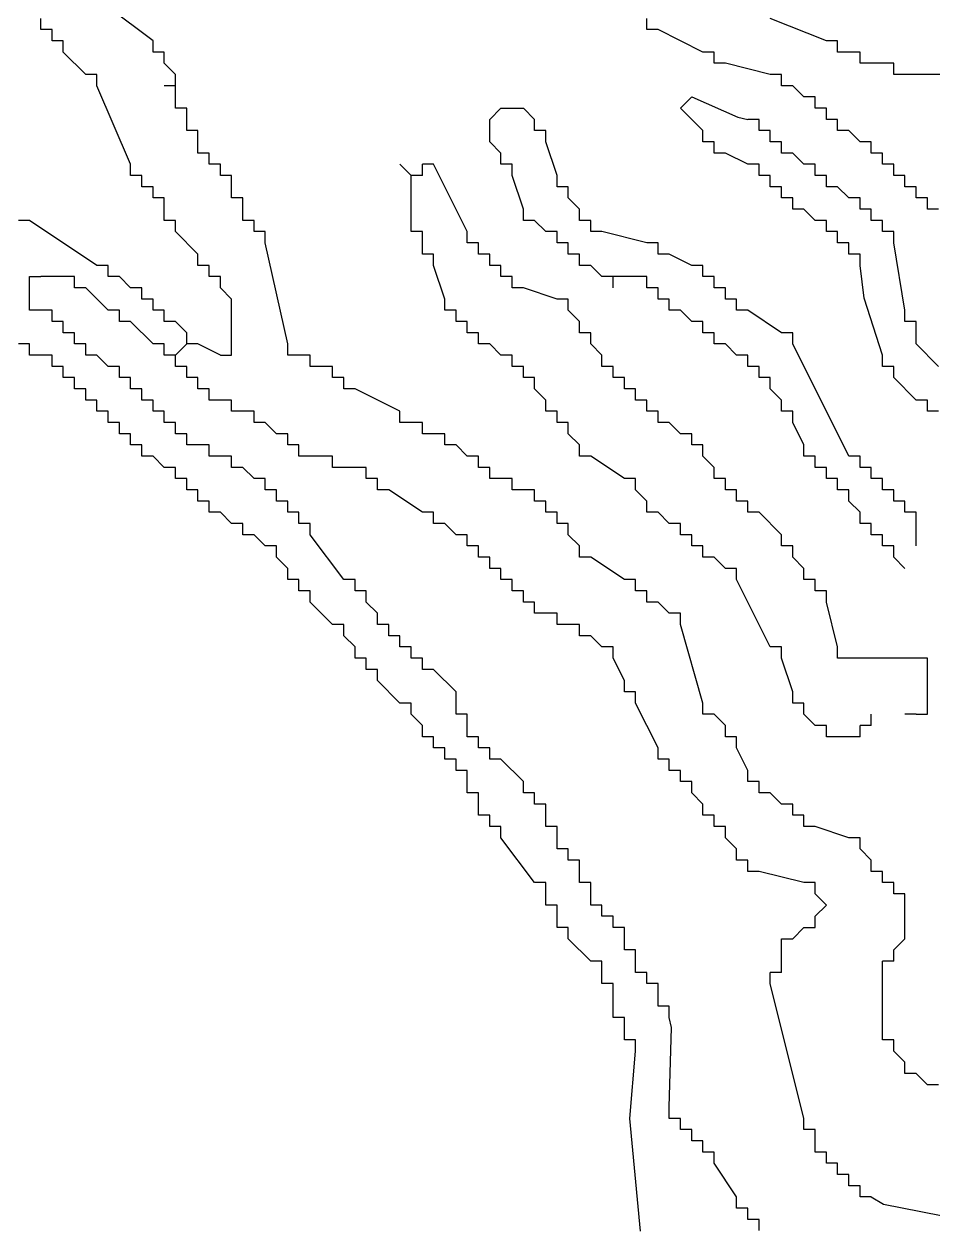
# Model space of a CAD drawing. Header units: metres. Extents: x -4.5 to 4.5, y -4.5 to 4.5.
# Drawn here: x 1.962 to 2.806, y -1.65 to -0.535 of the extents above; entities that cross this region are included whole.
import ezdxf

# ---------------------------------------------------------------- set-up
doc = ezdxf.new("R2010")
doc.units = ezdxf.units.M

msp = doc.modelspace()

# ---------------------------------------------------------------- linework, layer by layer
at = {"layer": '1', "color": 3}
for p, q in [((2.081932, -0.550738), (2.040266, -0.519488)), ((1.977766, -0.540321), (1.977766, -0.529904)), ((2.540266, -0.540321), (2.540266, -0.529904)), ((2.706932, -0.550738), (2.654849, -0.529904)), ((1.988182, -0.540321), (1.977766, -0.540321)), ((1.988182, -0.550738), (1.988182, -0.540321)), ((2.550682, -0.540321), (2.540266, -0.540321)), ((2.592349, -0.561154), (2.550682, -0.540321)), ((1.998599, -0.550738), (1.988182, -0.550738)), ((1.998599, -0.561154), (1.998599, -0.550738)), ((2.081932, -0.561154), (2.081932, -0.550738)), ((2.717349, -0.550738), (2.706932, -0.550738)), ((2.717349, -0.561154), (2.717349, -0.550738)), ((2.019432, -0.581988), (1.998599, -0.561154)), ((2.092349, -0.561154), (2.081932, -0.561154)), ((2.092349, -0.571571), (2.092349, -0.561154)), ((2.602766, -0.561154), (2.592349, -0.561154)), ((2.602766, -0.571571), (2.602766, -0.561154)), ((2.727766, -0.561154), (2.717349, -0.561154)), ((2.738182, -0.561154), (2.727766, -0.561154)), ((2.738182, -0.571571), (2.738182, -0.561154)), ((2.102766, -0.581988), (2.092349, -0.571571)), ((2.613182, -0.571571), (2.602766, -0.571571)), ((2.654849, -0.581988), (2.613182, -0.571571)), ((2.748599, -0.571571), (2.738182, -0.571571)), ((2.759016, -0.571571), (2.748599, -0.571571)), ((2.769432, -0.571571), (2.759016, -0.571571)), ((2.769432, -0.581988), (2.769432, -0.571571)), ((2.029849, -0.581988), (2.019432, -0.581988)), ((2.029849, -0.592404), (2.029849, -0.581988)), ((2.102766, -0.592404), (2.102766, -0.581988)), ((2.665266, -0.581988), (2.654849, -0.581988)), ((2.665266, -0.592404), (2.665266, -0.581988)), ((2.779849, -0.581988), (2.769432, -0.581988)), ((2.821516, -0.581988), (2.779849, -0.581988)), ((2.061099, -0.665321), (2.029849, -0.592404)), ((2.102766, -0.592404), (2.092349, -0.592404)), ((2.102766, -0.602821), (2.102766, -0.592404)), ((2.675682, -0.592404), (2.665266, -0.592404)), ((2.686099, -0.602821), (2.675682, -0.592404)), ((2.102766, -0.613238), (2.102766, -0.602821)), ((2.571516, -0.613238), (2.581932, -0.602821)), ((2.581932, -0.602821), (2.624641, -0.621571)), ((2.696516, -0.602821), (2.686099, -0.602821)), ((2.696516, -0.613238), (2.696516, -0.602821)), ((2.113182, -0.613238), (2.102766, -0.613238)), ((2.113182, -0.623654), (2.113182, -0.613238)), ((2.113182, -0.634071), (2.113182, -0.623654)), ((2.394432, -0.623654), (2.404849, -0.613238)), ((2.394432, -0.644488), (2.394432, -0.623654)), ((2.404849, -0.613238), (2.425682, -0.613238)), ((2.425682, -0.613238), (2.436099, -0.623654)), ((2.436099, -0.634071), (2.436099, -0.623654)), ((2.592349, -0.634071), (2.571516, -0.613238)), ((2.624641, -0.621571), (2.634016, -0.623654)), ((2.644432, -0.623654), (2.634016, -0.623654)), ((2.644432, -0.634071), (2.644432, -0.623654)), ((2.706932, -0.613238), (2.696516, -0.613238)), ((2.706932, -0.623654), (2.706932, -0.613238)), ((2.717349, -0.623654), (2.706932, -0.623654)), ((2.717349, -0.634071), (2.717349, -0.623654)), ((2.123599, -0.634071), (2.113182, -0.634071)), ((2.123599, -0.644488), (2.123599, -0.634071)), ((2.446516, -0.634071), (2.436099, -0.634071)), ((2.446516, -0.644488), (2.446516, -0.634071)), ((2.592349, -0.644488), (2.592349, -0.634071)), ((2.654849, -0.634071), (2.644432, -0.634071)), ((2.654849, -0.644488), (2.654849, -0.634071)), ((2.727766, -0.634071), (2.717349, -0.634071)), ((2.738182, -0.644488), (2.727766, -0.634071)), ((2.123599, -0.654904), (2.123599, -0.644488)), ((2.404849, -0.654904), (2.394432, -0.644488)), ((2.456932, -0.675738), (2.446516, -0.644488)), ((2.602766, -0.644488), (2.592349, -0.644488)), ((2.602766, -0.654904), (2.602766, -0.644488)), ((2.665266, -0.644488), (2.654849, -0.644488)), ((2.665266, -0.654904), (2.665266, -0.644488)), ((2.748599, -0.644488), (2.738182, -0.644488)), ((2.748599, -0.654904), (2.748599, -0.644488)), ((2.134016, -0.654904), (2.123599, -0.654904)), ((2.134016, -0.665321), (2.134016, -0.654904)), ((2.404849, -0.665321), (2.404849, -0.654904)), ((2.613182, -0.654904), (2.602766, -0.654904)), ((2.634016, -0.665321), (2.613182, -0.654904)), ((2.675682, -0.654904), (2.665266, -0.654904)), ((2.686099, -0.665321), (2.675682, -0.654904)), ((2.759016, -0.654904), (2.748599, -0.654904)), ((2.759016, -0.665321), (2.759016, -0.654904)), ((2.061099, -0.675738), (2.061099, -0.665321)), ((2.144432, -0.665321), (2.134016, -0.665321)), ((2.144432, -0.675738), (2.144432, -0.665321)), ((2.321516, -0.675738), (2.311099, -0.665321)), ((2.342349, -0.665321), (2.331932, -0.665321)), ((2.331932, -0.675738), (2.331932, -0.665321)), ((2.373599, -0.727821), (2.342349, -0.665321)), ((2.415266, -0.665321), (2.404849, -0.665321)), ((2.415266, -0.675738), (2.415266, -0.665321)), ((2.644432, -0.665321), (2.634016, -0.665321)), ((2.644432, -0.675738), (2.644432, -0.665321)), ((2.696516, -0.665321), (2.686099, -0.665321)), ((2.696516, -0.675738), (2.696516, -0.665321)), ((2.769432, -0.665321), (2.759016, -0.665321)), ((2.769432, -0.675738), (2.769432, -0.665321)), ((2.071516, -0.675738), (2.061099, -0.675738)), ((2.071516, -0.686154), (2.071516, -0.675738)), ((2.154849, -0.675738), (2.144432, -0.675738)), ((2.154849, -0.686154), (2.154849, -0.675738)), ((2.331932, -0.675738), (2.321516, -0.675738)), ((2.321516, -0.686154), (2.321516, -0.675738)), ((2.425682, -0.706988), (2.415266, -0.675738)), ((2.456932, -0.686154), (2.456932, -0.675738)), ((2.654849, -0.675738), (2.644432, -0.675738)), ((2.654849, -0.686154), (2.654849, -0.675738)), ((2.706932, -0.675738), (2.696516, -0.675738)), ((2.706932, -0.686154), (2.706932, -0.675738)), ((2.779849, -0.675738), (2.769432, -0.675738)), ((2.779849, -0.686154), (2.779849, -0.675738)), ((2.081932, -0.686154), (2.071516, -0.686154)), ((2.081932, -0.696571), (2.081932, -0.686154)), ((2.154849, -0.696571), (2.154849, -0.686154)), ((2.321516, -0.717404), (2.321516, -0.686154)), ((2.467349, -0.686154), (2.456932, -0.686154)), ((2.467349, -0.696571), (2.467349, -0.686154)), ((2.665266, -0.686154), (2.654849, -0.686154)), ((2.665266, -0.696571), (2.665266, -0.686154)), ((2.717349, -0.686154), (2.706932, -0.686154)), ((2.727766, -0.696571), (2.717349, -0.686154)), ((2.790266, -0.686154), (2.779849, -0.686154)), ((2.790266, -0.696571), (2.790266, -0.686154)), ((2.092349, -0.696571), (2.081932, -0.696571)), ((2.092349, -0.706988), (2.092349, -0.696571)), ((2.165266, -0.696571), (2.154849, -0.696571)), ((2.165266, -0.706988), (2.165266, -0.696571)), ((2.477766, -0.706988), (2.467349, -0.696571)), ((2.675682, -0.696571), (2.665266, -0.696571)), ((2.675682, -0.706988), (2.675682, -0.696571)), ((2.738182, -0.696571), (2.727766, -0.696571)), ((2.738182, -0.706988), (2.738182, -0.696571)), ((2.800682, -0.696571), (2.790266, -0.696571)), ((2.800682, -0.706988), (2.800682, -0.696571)), ((2.092349, -0.717404), (2.092349, -0.706988)), ((2.165266, -0.717404), (2.165266, -0.706988)), ((2.425682, -0.717404), (2.425682, -0.706988)), ((2.477766, -0.717404), (2.477766, -0.706988)), ((2.686099, -0.706988), (2.675682, -0.706988)), ((2.696516, -0.717404), (2.686099, -0.706988)), ((2.748599, -0.706988), (2.738182, -0.706988)), ((2.748599, -0.717404), (2.748599, -0.706988)), ((2.811099, -0.706988), (2.800682, -0.706988)), ((1.967349, -0.717404), (1.956932, -0.717404)), ((2.029849, -0.759071), (1.967349, -0.717404)), ((2.102766, -0.717404), (2.092349, -0.717404)), ((2.102766, -0.727821), (2.102766, -0.717404)), ((2.175682, -0.717404), (2.165266, -0.717404)), ((2.175682, -0.727821), (2.175682, -0.717404)), ((2.321516, -0.727821), (2.321516, -0.717404)), ((2.436099, -0.717404), (2.425682, -0.717404)), ((2.446516, -0.727821), (2.436099, -0.717404)), ((2.488182, -0.717404), (2.477766, -0.717404)), ((2.488182, -0.727821), (2.488182, -0.717404)), ((2.706932, -0.717404), (2.696516, -0.717404)), ((2.706932, -0.727821), (2.706932, -0.717404)), ((2.759016, -0.717404), (2.748599, -0.717404)), ((2.759016, -0.727821), (2.759016, -0.717404)), ((2.123599, -0.748654), (2.102766, -0.727821)), ((2.186099, -0.727821), (2.175682, -0.727821)), ((2.186099, -0.738238), (2.186099, -0.727821)), ((2.331932, -0.727821), (2.321516, -0.727821)), ((2.331932, -0.738238), (2.331932, -0.727821)), ((2.373599, -0.738238), (2.373599, -0.727821)), ((2.456932, -0.727821), (2.446516, -0.727821)), ((2.456932, -0.738238), (2.456932, -0.727821)), ((2.498599, -0.727821), (2.488182, -0.727821)), ((2.540266, -0.738238), (2.498599, -0.727821)), ((2.717349, -0.727821), (2.706932, -0.727821)), ((2.717349, -0.738238), (2.717349, -0.727821)), ((2.769432, -0.727821), (2.759016, -0.727821)), ((2.769432, -0.738238), (2.769432, -0.727821)), ((2.206932, -0.831988), (2.186099, -0.738238)), ((2.331932, -0.748654), (2.331932, -0.738238)), ((2.384016, -0.738238), (2.373599, -0.738238)), ((2.384016, -0.748654), (2.384016, -0.738238)), ((2.467349, -0.738238), (2.456932, -0.738238)), ((2.467349, -0.748654), (2.467349, -0.738238)), ((2.550682, -0.738238), (2.540266, -0.738238)), ((2.550682, -0.748654), (2.550682, -0.738238)), ((2.727766, -0.738238), (2.717349, -0.738238)), ((2.727766, -0.748654), (2.727766, -0.738238)), ((2.779849, -0.800738), (2.769432, -0.738238)), ((2.123599, -0.759071), (2.123599, -0.748654)), ((2.342349, -0.748654), (2.331932, -0.748654)), ((2.342349, -0.759071), (2.342349, -0.748654)), ((2.394432, -0.748654), (2.384016, -0.748654)), ((2.394432, -0.759071), (2.394432, -0.748654)), ((2.477766, -0.748654), (2.467349, -0.748654)), ((2.477766, -0.759071), (2.477766, -0.748654)), ((2.561099, -0.748654), (2.550682, -0.748654)), ((2.581932, -0.759071), (2.561099, -0.748654)), ((2.738182, -0.748654), (2.727766, -0.748654)), ((2.738182, -0.759071), (2.738182, -0.748654)), ((2.040266, -0.759071), (2.029849, -0.759071)), ((2.040266, -0.769488), (2.040266, -0.759071)), ((2.134016, -0.759071), (2.123599, -0.759071)), ((2.134016, -0.769488), (2.134016, -0.759071)), ((2.352766, -0.790321), (2.342349, -0.759071)), ((2.404849, -0.759071), (2.394432, -0.759071)), ((2.404849, -0.769488), (2.404849, -0.759071)), ((2.488182, -0.759071), (2.477766, -0.759071)), ((2.498599, -0.769488), (2.488182, -0.759071)), ((2.592349, -0.759071), (2.581932, -0.759071)), ((2.592349, -0.769488), (2.592349, -0.759071)), ((2.741859, -0.789402), (2.738182, -0.759071)), ((1.967349, -0.779904), (1.967349, -0.769488)), ((1.967349, -0.769488), (1.977766, -0.769488)), ((1.967349, -0.790321), (1.967349, -0.779904)), ((1.998599, -0.769488), (1.977766, -0.769488)), ((2.009016, -0.769488), (1.998599, -0.769488)), ((2.009016, -0.779904), (2.009016, -0.769488)), ((2.019432, -0.779904), (2.009016, -0.779904)), ((2.040266, -0.800738), (2.019432, -0.779904)), ((2.050682, -0.769488), (2.040266, -0.769488)), ((2.061099, -0.779904), (2.050682, -0.769488)), ((2.071516, -0.779904), (2.061099, -0.779904)), ((2.071516, -0.790321), (2.071516, -0.779904)), ((2.144432, -0.769488), (2.134016, -0.769488)), ((2.144432, -0.779904), (2.144432, -0.769488)), ((2.154849, -0.790321), (2.144432, -0.779904)), ((2.415266, -0.769488), (2.404849, -0.769488)), ((2.415266, -0.779904), (2.415266, -0.769488)), ((2.425682, -0.779904), (2.415266, -0.779904)), ((2.456932, -0.790321), (2.425682, -0.779904)), ((2.509016, -0.769488), (2.498599, -0.769488)), ((2.519432, -0.769488), (2.509016, -0.769488)), ((2.509016, -0.779904), (2.509016, -0.769488)), ((2.529849, -0.769488), (2.519432, -0.769488)), ((2.540266, -0.769488), (2.529849, -0.769488)), ((2.540266, -0.779904), (2.540266, -0.769488)), ((2.550682, -0.779904), (2.540266, -0.779904)), ((2.550682, -0.790321), (2.550682, -0.779904)), ((2.602766, -0.769488), (2.592349, -0.769488)), ((2.602766, -0.779904), (2.602766, -0.769488)), ((2.613182, -0.779904), (2.602766, -0.779904)), ((2.613182, -0.790321), (2.613182, -0.779904)), ((1.967349, -0.800738), (1.967349, -0.790321)), ((2.081932, -0.790321), (2.071516, -0.790321)), ((2.081932, -0.800738), (2.081932, -0.790321)), ((2.154849, -0.831988), (2.154849, -0.790321)), ((2.352766, -0.800738), (2.352766, -0.790321)), ((2.467349, -0.790321), (2.456932, -0.790321)), ((2.467349, -0.800738), (2.467349, -0.790321)), ((2.561099, -0.790321), (2.550682, -0.790321)), ((2.561099, -0.800738), (2.561099, -0.790321)), ((2.623599, -0.790321), (2.613182, -0.790321)), ((2.623599, -0.800738), (2.623599, -0.790321)), ((2.759016, -0.842404), (2.741859, -0.789402)), ((1.977766, -0.800738), (1.967349, -0.800738)), ((1.988182, -0.800738), (1.977766, -0.800738)), ((1.988182, -0.811154), (1.988182, -0.800738)), ((2.050682, -0.800738), (2.040266, -0.800738)), ((2.050682, -0.811154), (2.050682, -0.800738)), ((2.092349, -0.800738), (2.081932, -0.800738)), ((2.092349, -0.811154), (2.092349, -0.800738)), ((2.363182, -0.800738), (2.352766, -0.800738)), ((2.363182, -0.811154), (2.363182, -0.800738)), ((2.477766, -0.811154), (2.467349, -0.800738)), ((2.571516, -0.800738), (2.561099, -0.800738)), ((2.581932, -0.811154), (2.571516, -0.800738)), ((2.634016, -0.800738), (2.623599, -0.800738)), ((2.665266, -0.821571), (2.634016, -0.800738)), ((2.779849, -0.811154), (2.779849, -0.800738)), ((1.998599, -0.811154), (1.988182, -0.811154)), ((1.998599, -0.821571), (1.998599, -0.811154)), ((2.061099, -0.811154), (2.050682, -0.811154)), ((2.081932, -0.831988), (2.061099, -0.811154)), ((2.102766, -0.811154), (2.092349, -0.811154)), ((2.113182, -0.821571), (2.102766, -0.811154)), ((2.373599, -0.811154), (2.363182, -0.811154)), ((2.373599, -0.821571), (2.373599, -0.811154)), ((2.477766, -0.821571), (2.477766, -0.811154)), ((2.592349, -0.811154), (2.581932, -0.811154)), ((2.592349, -0.821571), (2.592349, -0.811154)), ((2.790266, -0.811154), (2.779849, -0.811154)), ((2.790266, -0.821571), (2.790266, -0.811154)), ((2.009016, -0.821571), (1.998599, -0.821571)), ((2.009016, -0.831988), (2.009016, -0.821571)), ((2.113182, -0.831988), (2.113182, -0.821571)), ((2.384016, -0.821571), (2.373599, -0.821571)), ((2.384016, -0.831988), (2.384016, -0.821571)), ((2.488182, -0.821571), (2.477766, -0.821571)), ((2.488182, -0.831988), (2.488182, -0.821571)), ((2.602766, -0.821571), (2.592349, -0.821571)), ((2.602766, -0.831988), (2.602766, -0.821571)), ((2.675682, -0.821571), (2.665266, -0.821571)), ((2.675682, -0.831988), (2.675682, -0.821571)), ((2.790266, -0.831988), (2.790266, -0.821571)), ((1.967349, -0.831988), (1.956932, -0.831988)), ((1.967349, -0.842404), (1.967349, -0.831988)), ((2.019432, -0.831988), (2.009016, -0.831988)), ((2.019432, -0.842404), (2.019432, -0.831988)), ((2.092349, -0.831988), (2.081932, -0.831988)), ((2.092349, -0.842404), (2.092349, -0.831988)), ((2.102766, -0.842404), (2.113182, -0.831988)), ((2.123599, -0.831988), (2.113182, -0.831988)), ((2.144432, -0.842404), (2.123599, -0.831988)), ((2.154849, -0.842404), (2.154849, -0.831988)), ((2.206932, -0.842404), (2.206932, -0.831988)), ((2.394432, -0.831988), (2.384016, -0.831988)), ((2.404849, -0.842404), (2.394432, -0.831988)), ((2.498599, -0.842404), (2.488182, -0.831988)), ((2.613182, -0.831988), (2.602766, -0.831988)), ((2.623599, -0.842404), (2.613182, -0.831988)), ((2.727766, -0.936154), (2.675682, -0.831988)), ((2.811099, -0.852821), (2.790266, -0.831988)), ((1.977766, -0.842404), (1.967349, -0.842404)), ((1.988182, -0.842404), (1.977766, -0.842404)), ((1.988182, -0.852821), (1.988182, -0.842404)), ((2.029849, -0.842404), (2.019432, -0.842404)), ((2.040266, -0.852821), (2.029849, -0.842404)), ((2.102766, -0.842404), (2.092349, -0.842404)), ((2.102766, -0.852821), (2.102766, -0.842404)), ((2.144432, -0.842404), (2.154849, -0.842404)), ((2.217349, -0.842404), (2.206932, -0.842404)), ((2.227766, -0.842404), (2.217349, -0.842404)), ((2.227766, -0.852821), (2.227766, -0.842404)), ((2.415266, -0.842404), (2.404849, -0.842404)), ((2.415266, -0.852821), (2.415266, -0.842404)), ((2.498599, -0.852821), (2.498599, -0.842404)), ((2.634016, -0.842404), (2.623599, -0.842404)), ((2.634016, -0.852821), (2.634016, -0.842404)), ((2.759016, -0.852821), (2.759016, -0.842404)), ((1.998599, -0.852821), (1.988182, -0.852821)), ((1.998599, -0.863238), (1.998599, -0.852821)), ((2.050682, -0.852821), (2.040266, -0.852821)), ((2.050682, -0.863238), (2.050682, -0.852821)), ((2.113182, -0.852821), (2.102766, -0.852821)), ((2.113182, -0.863238), (2.113182, -0.852821)), ((2.238182, -0.852821), (2.227766, -0.852821)), ((2.248599, -0.852821), (2.238182, -0.852821)), ((2.248599, -0.863238), (2.248599, -0.852821)), ((2.425682, -0.852821), (2.415266, -0.852821)), ((2.425682, -0.863238), (2.425682, -0.852821)), ((2.509016, -0.852821), (2.498599, -0.852821)), ((2.509016, -0.863238), (2.509016, -0.852821)), ((2.644432, -0.852821), (2.634016, -0.852821)), ((2.644432, -0.863238), (2.644432, -0.852821)), ((2.769432, -0.852821), (2.759016, -0.852821)), ((2.769432, -0.863238), (2.769432, -0.852821)), ((2.009016, -0.863238), (1.998599, -0.863238)), ((2.009016, -0.873654), (2.009016, -0.863238)), ((2.061099, -0.863238), (2.050682, -0.863238)), ((2.061099, -0.873654), (2.061099, -0.863238)), ((2.123599, -0.863238), (2.113182, -0.863238)), ((2.123599, -0.873654), (2.123599, -0.863238)), ((2.259016, -0.863238), (2.248599, -0.863238)), ((2.259016, -0.873654), (2.259016, -0.863238)), ((2.436099, -0.863238), (2.425682, -0.863238)), ((2.436099, -0.873654), (2.436099, -0.863238)), ((2.519432, -0.863238), (2.509016, -0.863238)), ((2.519432, -0.873654), (2.519432, -0.863238)), ((2.654849, -0.863238), (2.644432, -0.863238)), ((2.654849, -0.873654), (2.654849, -0.863238)), ((2.790266, -0.884071), (2.769432, -0.863238)), ((2.019432, -0.873654), (2.009016, -0.873654)), ((2.019432, -0.884071), (2.019432, -0.873654)), ((2.071516, -0.873654), (2.061099, -0.873654)), ((2.071516, -0.884071), (2.071516, -0.873654)), ((2.134016, -0.873654), (2.123599, -0.873654)), ((2.134016, -0.884071), (2.134016, -0.873654)), ((2.269432, -0.873654), (2.259016, -0.873654)), ((2.311099, -0.894488), (2.269432, -0.873654)), ((2.446516, -0.884071), (2.436099, -0.873654)), ((2.529849, -0.873654), (2.519432, -0.873654)), ((2.529849, -0.884071), (2.529849, -0.873654)), ((2.665266, -0.884071), (2.654849, -0.873654)), ((2.029849, -0.884071), (2.019432, -0.884071)), ((2.029849, -0.894488), (2.029849, -0.884071)), ((2.081932, -0.884071), (2.071516, -0.884071)), ((2.081932, -0.894488), (2.081932, -0.884071)), ((2.144432, -0.884071), (2.134016, -0.884071)), ((2.154849, -0.884071), (2.144432, -0.884071)), ((2.154849, -0.894488), (2.154849, -0.884071)), ((2.446516, -0.894488), (2.446516, -0.884071)), ((2.540266, -0.884071), (2.529849, -0.884071)), ((2.540266, -0.894488), (2.540266, -0.884071)), ((2.665266, -0.894488), (2.665266, -0.884071)), ((2.800682, -0.884071), (2.790266, -0.884071)), ((2.800682, -0.894488), (2.800682, -0.884071)), ((2.040266, -0.894488), (2.029849, -0.894488)), ((2.040266, -0.904904), (2.040266, -0.894488)), ((2.092349, -0.894488), (2.081932, -0.894488)), ((2.092349, -0.904904), (2.092349, -0.894488)), ((2.165266, -0.894488), (2.154849, -0.894488)), ((2.175682, -0.894488), (2.165266, -0.894488)), ((2.175682, -0.904904), (2.175682, -0.894488)), ((2.311099, -0.904904), (2.311099, -0.894488)), ((2.456932, -0.894488), (2.446516, -0.894488)), ((2.456932, -0.904904), (2.456932, -0.894488)), ((2.550682, -0.894488), (2.540266, -0.894488)), ((2.550682, -0.904904), (2.550682, -0.894488)), ((2.675682, -0.894488), (2.665266, -0.894488)), ((2.675682, -0.904904), (2.675682, -0.894488)), ((2.811099, -0.894488), (2.800682, -0.894488)), ((2.050682, -0.904904), (2.040266, -0.904904)), ((2.050682, -0.915321), (2.050682, -0.904904)), ((2.102766, -0.904904), (2.092349, -0.904904)), ((2.102766, -0.915321), (2.102766, -0.904904)), ((2.186099, -0.904904), (2.175682, -0.904904)), ((2.196516, -0.915321), (2.186099, -0.904904)), ((2.321516, -0.904904), (2.311099, -0.904904)), ((2.331932, -0.904904), (2.321516, -0.904904)), ((2.331932, -0.915321), (2.331932, -0.904904)), ((2.467349, -0.904904), (2.456932, -0.904904)), ((2.467349, -0.915321), (2.467349, -0.904904)), ((2.561099, -0.904904), (2.550682, -0.904904)), ((2.571516, -0.915321), (2.561099, -0.904904)), ((2.686099, -0.925738), (2.675682, -0.904904)), ((2.061099, -0.915321), (2.050682, -0.915321)), ((2.061099, -0.925738), (2.061099, -0.915321)), ((2.113182, -0.915321), (2.102766, -0.915321)), ((2.113182, -0.925738), (2.113182, -0.915321)), ((2.206932, -0.915321), (2.196516, -0.915321)), ((2.206932, -0.925738), (2.206932, -0.915321)), ((2.342349, -0.915321), (2.331932, -0.915321)), ((2.352766, -0.915321), (2.342349, -0.915321)), ((2.352766, -0.925738), (2.352766, -0.915321)), ((2.477766, -0.925738), (2.467349, -0.915321)), ((2.581932, -0.915321), (2.571516, -0.915321)), ((2.581932, -0.925738), (2.581932, -0.915321)), ((2.071516, -0.925738), (2.061099, -0.925738)), ((2.071516, -0.936154), (2.071516, -0.925738)), ((2.081932, -0.936154), (2.071516, -0.936154)), ((2.092349, -0.946571), (2.081932, -0.936154)), ((2.123599, -0.925738), (2.113182, -0.925738)), ((2.134016, -0.925738), (2.123599, -0.925738)), ((2.134016, -0.936154), (2.134016, -0.925738)), ((2.144432, -0.936154), (2.134016, -0.936154)), ((2.154849, -0.936154), (2.144432, -0.936154)), ((2.154849, -0.946571), (2.154849, -0.936154)), ((2.217349, -0.925738), (2.206932, -0.925738)), ((2.217349, -0.936154), (2.217349, -0.925738)), ((2.227766, -0.936154), (2.217349, -0.936154)), ((2.238182, -0.936154), (2.227766, -0.936154)), ((2.248599, -0.936154), (2.238182, -0.936154)), ((2.248599, -0.946571), (2.248599, -0.936154)), ((2.363182, -0.925738), (2.352766, -0.925738)), ((2.373599, -0.936154), (2.363182, -0.925738)), ((2.384016, -0.936154), (2.373599, -0.936154)), ((2.384016, -0.946571), (2.384016, -0.936154)), ((2.477766, -0.936154), (2.477766, -0.925738)), ((2.488182, -0.936154), (2.477766, -0.936154)), ((2.519432, -0.956988), (2.488182, -0.936154)), ((2.592349, -0.925738), (2.581932, -0.925738)), ((2.592349, -0.936154), (2.592349, -0.925738)), ((2.602766, -0.946571), (2.592349, -0.936154)), ((2.686099, -0.936154), (2.686099, -0.925738)), ((2.696516, -0.936154), (2.686099, -0.936154)), ((2.696516, -0.946571), (2.696516, -0.936154)), ((2.738182, -0.936154), (2.727766, -0.936154)), ((2.738182, -0.946571), (2.738182, -0.936154)), ((2.102766, -0.946571), (2.092349, -0.946571)), ((2.102766, -0.956988), (2.102766, -0.946571)), ((2.165266, -0.946571), (2.154849, -0.946571)), ((2.175682, -0.956988), (2.165266, -0.946571)), ((2.259016, -0.946571), (2.248599, -0.946571)), ((2.269432, -0.946571), (2.259016, -0.946571)), ((2.279849, -0.946571), (2.269432, -0.946571)), ((2.279849, -0.956988), (2.279849, -0.946571)), ((2.394432, -0.946571), (2.384016, -0.946571)), ((2.394432, -0.956988), (2.394432, -0.946571)), ((2.602766, -0.956988), (2.602766, -0.946571)), ((2.706932, -0.946571), (2.696516, -0.946571)), ((2.706932, -0.956988), (2.706932, -0.946571)), ((2.748599, -0.946571), (2.738182, -0.946571)), ((2.748599, -0.956988), (2.748599, -0.946571)), ((2.113182, -0.956988), (2.102766, -0.956988)), ((2.113182, -0.967404), (2.113182, -0.956988)), ((2.186099, -0.956988), (2.175682, -0.956988)), ((2.186099, -0.967404), (2.186099, -0.956988)), ((2.290266, -0.956988), (2.279849, -0.956988)), ((2.290266, -0.967404), (2.290266, -0.956988)), ((2.404849, -0.956988), (2.394432, -0.956988)), ((2.415266, -0.956988), (2.404849, -0.956988)), ((2.415266, -0.967404), (2.415266, -0.956988)), ((2.529849, -0.956988), (2.519432, -0.956988)), ((2.529849, -0.967404), (2.529849, -0.956988)), ((2.613182, -0.956988), (2.602766, -0.956988)), ((2.613182, -0.967404), (2.613182, -0.956988)), ((2.717349, -0.956988), (2.706932, -0.956988)), ((2.717349, -0.967404), (2.717349, -0.956988)), ((2.759016, -0.956988), (2.748599, -0.956988)), ((2.759016, -0.967404), (2.759016, -0.956988)), ((2.123599, -0.967404), (2.113182, -0.967404)), ((2.123599, -0.977821), (2.123599, -0.967404)), ((2.196516, -0.967404), (2.186099, -0.967404)), ((2.196516, -0.977821), (2.196516, -0.967404)), ((2.300682, -0.967404), (2.290266, -0.967404)), ((2.331932, -0.988238), (2.300682, -0.967404)), ((2.425682, -0.967404), (2.415266, -0.967404)), ((2.436099, -0.967404), (2.425682, -0.967404)), ((2.436099, -0.977821), (2.436099, -0.967404)), ((2.540266, -0.977821), (2.529849, -0.967404)), ((2.623599, -0.967404), (2.613182, -0.967404)), ((2.623599, -0.977821), (2.623599, -0.967404)), ((2.727766, -0.967404), (2.717349, -0.967404)), ((2.727766, -0.977821), (2.727766, -0.967404)), ((2.769432, -0.967404), (2.759016, -0.967404)), ((2.769432, -0.977821), (2.769432, -0.967404)), ((2.134016, -0.977821), (2.123599, -0.977821)), ((2.134016, -0.988238), (2.134016, -0.977821)), ((2.206932, -0.977821), (2.196516, -0.977821)), ((2.206932, -0.988238), (2.206932, -0.977821)), ((2.446516, -0.977821), (2.436099, -0.977821)), ((2.446516, -0.988238), (2.446516, -0.977821)), ((2.540266, -0.988238), (2.540266, -0.977821)), ((2.634016, -0.977821), (2.623599, -0.977821)), ((2.634016, -0.988238), (2.634016, -0.977821)), ((2.738182, -0.988238), (2.727766, -0.977821)), ((2.779849, -0.977821), (2.769432, -0.977821)), ((2.779849, -0.988238), (2.779849, -0.977821)), ((2.144432, -0.988238), (2.134016, -0.988238)), ((2.154849, -0.998654), (2.144432, -0.988238)), ((2.217349, -0.988238), (2.206932, -0.988238)), ((2.217349, -0.998654), (2.217349, -0.988238)), ((2.342349, -0.988238), (2.331932, -0.988238)), ((2.342349, -0.998654), (2.342349, -0.988238)), ((2.456932, -0.988238), (2.446516, -0.988238)), ((2.456932, -0.998654), (2.456932, -0.988238)), ((2.550682, -0.988238), (2.540266, -0.988238)), ((2.561099, -0.998654), (2.550682, -0.988238)), ((2.644432, -0.988238), (2.634016, -0.988238)), ((2.665266, -1.009071), (2.644432, -0.988238)), ((2.738182, -0.998654), (2.738182, -0.988238)), ((2.790266, -0.988238), (2.779849, -0.988238)), ((2.790266, -0.998654), (2.790266, -0.988238)), ((2.165266, -0.998654), (2.154849, -0.998654)), ((2.165266, -1.009071), (2.165266, -0.998654)), ((2.227766, -0.998654), (2.217349, -0.998654)), ((2.227766, -1.009071), (2.227766, -0.998654)), ((2.352766, -0.998654), (2.342349, -0.998654)), ((2.363182, -1.009071), (2.352766, -0.998654)), ((2.467349, -0.998654), (2.456932, -0.998654)), ((2.467349, -1.009071), (2.467349, -0.998654)), ((2.571516, -0.998654), (2.561099, -0.998654)), ((2.571516, -1.009071), (2.571516, -0.998654)), ((2.748599, -0.998654), (2.738182, -0.998654)), ((2.748599, -1.009071), (2.748599, -0.998654)), ((2.790266, -1.019488), (2.790266, -0.998654)), ((2.175682, -1.009071), (2.165266, -1.009071)), ((2.186099, -1.019488), (2.175682, -1.009071)), ((2.259016, -1.050738), (2.227766, -1.009071)), ((2.373599, -1.009071), (2.363182, -1.009071)), ((2.373599, -1.019488), (2.373599, -1.009071)), ((2.477766, -1.019488), (2.467349, -1.009071)), ((2.581932, -1.009071), (2.571516, -1.009071)), ((2.581932, -1.019488), (2.581932, -1.009071)), ((2.665266, -1.019488), (2.665266, -1.009071)), ((2.759016, -1.009071), (2.748599, -1.009071)), ((2.759016, -1.019488), (2.759016, -1.009071)), ((2.196516, -1.019488), (2.186099, -1.019488)), ((2.196516, -1.029904), (2.196516, -1.019488)), ((2.384016, -1.019488), (2.373599, -1.019488)), ((2.384016, -1.029904), (2.384016, -1.019488)), ((2.477766, -1.029904), (2.477766, -1.019488)), ((2.592349, -1.019488), (2.581932, -1.019488)), ((2.592349, -1.029904), (2.592349, -1.019488)), ((2.675682, -1.019488), (2.665266, -1.019488)), ((2.675682, -1.029904), (2.675682, -1.019488)), ((2.769432, -1.019488), (2.759016, -1.019488)), ((2.769432, -1.029904), (2.769432, -1.019488)), ((2.206932, -1.040321), (2.196516, -1.029904)), ((2.394432, -1.029904), (2.384016, -1.029904)), ((2.394432, -1.040321), (2.394432, -1.029904)), ((2.488182, -1.029904), (2.477766, -1.029904)), ((2.519432, -1.050738), (2.488182, -1.029904)), ((2.602766, -1.029904), (2.592349, -1.029904)), ((2.613182, -1.040321), (2.602766, -1.029904)), ((2.686099, -1.040321), (2.675682, -1.029904)), ((2.779849, -1.040321), (2.769432, -1.029904)), ((2.206932, -1.050738), (2.206932, -1.040321)), ((2.404849, -1.040321), (2.394432, -1.040321)), ((2.404849, -1.050738), (2.404849, -1.040321)), ((2.623599, -1.040321), (2.613182, -1.040321)), ((2.623599, -1.050738), (2.623599, -1.040321)), ((2.686099, -1.050738), (2.686099, -1.040321)), ((2.217349, -1.050738), (2.206932, -1.050738)), ((2.217349, -1.061154), (2.217349, -1.050738)), ((2.269432, -1.050738), (2.259016, -1.050738)), ((2.269432, -1.061154), (2.269432, -1.050738)), ((2.415266, -1.050738), (2.404849, -1.050738)), ((2.415266, -1.061154), (2.415266, -1.050738)), ((2.529849, -1.050738), (2.519432, -1.050738)), ((2.529849, -1.061154), (2.529849, -1.050738)), ((2.654849, -1.113238), (2.623599, -1.050738)), ((2.696516, -1.050738), (2.686099, -1.050738)), ((2.696516, -1.061154), (2.696516, -1.050738)), ((2.227766, -1.061154), (2.217349, -1.061154)), ((2.227766, -1.071571), (2.227766, -1.061154)), ((2.279849, -1.061154), (2.269432, -1.061154)), ((2.279849, -1.071571), (2.279849, -1.061154)), ((2.425682, -1.061154), (2.415266, -1.061154)), ((2.425682, -1.071571), (2.425682, -1.061154)), ((2.540266, -1.061154), (2.529849, -1.061154)), ((2.540266, -1.071571), (2.540266, -1.061154)), ((2.706932, -1.061154), (2.696516, -1.061154)), ((2.706932, -1.071571), (2.706932, -1.061154)), ((2.248599, -1.092404), (2.227766, -1.071571)), ((2.290266, -1.081988), (2.279849, -1.071571)), ((2.436099, -1.071571), (2.425682, -1.071571)), ((2.436099, -1.081988), (2.436099, -1.071571)), ((2.550682, -1.071571), (2.540266, -1.071571)), ((2.561099, -1.081988), (2.550682, -1.071571)), ((2.717349, -1.113238), (2.706932, -1.071571)), ((2.290266, -1.092404), (2.290266, -1.081988)), ((2.446516, -1.081988), (2.436099, -1.081988)), ((2.456932, -1.081988), (2.446516, -1.081988)), ((2.456932, -1.092404), (2.456932, -1.081988)), ((2.571516, -1.081988), (2.561099, -1.081988)), ((2.571516, -1.092404), (2.571516, -1.081988)), ((2.259016, -1.092404), (2.248599, -1.092404)), ((2.259016, -1.102821), (2.259016, -1.092404)), ((2.269432, -1.113238), (2.259016, -1.102821)), ((2.300682, -1.092404), (2.290266, -1.092404)), ((2.300682, -1.102821), (2.300682, -1.092404)), ((2.311099, -1.102821), (2.300682, -1.102821)), ((2.311099, -1.113238), (2.311099, -1.102821)), ((2.467349, -1.092404), (2.456932, -1.092404)), ((2.477766, -1.092404), (2.467349, -1.092404)), ((2.477766, -1.102821), (2.477766, -1.092404)), ((2.488182, -1.102821), (2.477766, -1.102821)), ((2.498599, -1.113238), (2.488182, -1.102821)), ((2.592349, -1.165321), (2.571516, -1.092404)), ((2.269432, -1.123654), (2.269432, -1.113238)), ((2.321516, -1.113238), (2.311099, -1.113238)), ((2.321516, -1.123654), (2.321516, -1.113238)), ((2.509016, -1.113238), (2.498599, -1.113238)), ((2.509016, -1.123654), (2.509016, -1.113238)), ((2.665266, -1.113238), (2.654849, -1.113238)), ((2.665266, -1.123654), (2.665266, -1.113238)), ((2.717349, -1.123654), (2.717349, -1.113238)), ((2.279849, -1.123654), (2.269432, -1.123654)), ((2.279849, -1.134071), (2.279849, -1.123654)), ((2.331932, -1.123654), (2.321516, -1.123654)), ((2.331932, -1.134071), (2.331932, -1.123654)), ((2.519432, -1.144488), (2.509016, -1.123654)), ((2.675682, -1.154904), (2.665266, -1.123654)), ((2.727766, -1.123654), (2.717349, -1.123654)), ((2.790266, -1.123654), (2.727766, -1.123654)), ((2.800682, -1.123654), (2.790266, -1.123654)), ((2.800682, -1.134071), (2.800682, -1.123654)), ((2.290266, -1.134071), (2.279849, -1.134071)), ((2.290266, -1.144488), (2.290266, -1.134071)), ((2.342349, -1.134071), (2.331932, -1.134071)), ((2.363182, -1.154904), (2.342349, -1.134071)), ((2.800682, -1.165321), (2.800682, -1.134071)), ((2.311099, -1.165321), (2.290266, -1.144488)), ((2.519432, -1.154904), (2.519432, -1.144488)), ((2.363182, -1.165321), (2.363182, -1.154904)), ((2.529849, -1.154904), (2.519432, -1.154904)), ((2.529849, -1.165321), (2.529849, -1.154904)), ((2.675682, -1.165321), (2.675682, -1.154904)), ((2.321516, -1.165321), (2.311099, -1.165321)), ((2.321516, -1.175738), (2.321516, -1.165321)), ((2.363182, -1.175738), (2.363182, -1.165321)), ((2.550682, -1.206988), (2.529849, -1.165321)), ((2.592349, -1.175738), (2.592349, -1.165321)), ((2.686099, -1.165321), (2.675682, -1.165321)), ((2.686099, -1.175738), (2.686099, -1.165321)), ((2.800682, -1.175738), (2.800682, -1.165321)), ((2.331932, -1.186154), (2.321516, -1.175738)), ((2.373599, -1.175738), (2.363182, -1.175738)), ((2.373599, -1.186154), (2.373599, -1.175738)), ((2.602766, -1.175738), (2.592349, -1.175738)), ((2.613182, -1.186154), (2.602766, -1.175738)), ((2.696516, -1.186154), (2.686099, -1.175738)), ((2.748599, -1.186154), (2.748599, -1.175738)), ((2.790266, -1.175738), (2.779849, -1.175738)), ((2.790266, -1.175738), (2.800682, -1.175738)), ((2.331932, -1.196571), (2.331932, -1.186154)), ((2.373599, -1.196571), (2.373599, -1.186154)), ((2.613182, -1.196571), (2.613182, -1.186154)), ((2.706932, -1.186154), (2.696516, -1.186154)), ((2.706932, -1.196571), (2.706932, -1.186154)), ((2.748599, -1.186154), (2.738182, -1.186154)), ((2.738182, -1.196571), (2.738182, -1.186154)), ((2.342349, -1.196571), (2.331932, -1.196571)), ((2.342349, -1.206988), (2.342349, -1.196571)), ((2.384016, -1.196571), (2.373599, -1.196571)), ((2.384016, -1.206988), (2.384016, -1.196571)), ((2.623599, -1.196571), (2.613182, -1.196571)), ((2.623599, -1.206988), (2.623599, -1.196571)), ((2.717349, -1.196571), (2.706932, -1.196571)), ((2.727766, -1.196571), (2.717349, -1.196571)), ((2.738182, -1.196571), (2.727766, -1.196571)), ((2.352766, -1.206988), (2.342349, -1.206988)), ((2.352766, -1.217404), (2.352766, -1.206988)), ((2.394432, -1.206988), (2.384016, -1.206988)), ((2.394432, -1.217404), (2.394432, -1.206988)), ((2.550682, -1.217404), (2.550682, -1.206988)), ((2.634016, -1.227821), (2.623599, -1.206988)), ((2.363182, -1.217404), (2.352766, -1.217404)), ((2.363182, -1.227821), (2.363182, -1.217404)), ((2.404849, -1.217404), (2.394432, -1.217404)), ((2.425682, -1.238238), (2.404849, -1.217404)), ((2.561099, -1.217404), (2.550682, -1.217404)), ((2.561099, -1.227821), (2.561099, -1.217404)), ((2.373599, -1.227821), (2.363182, -1.227821)), ((2.373599, -1.238238), (2.373599, -1.227821)), ((2.571516, -1.227821), (2.561099, -1.227821)), ((2.571516, -1.238238), (2.571516, -1.227821)), ((2.634016, -1.238238), (2.634016, -1.227821)), ((2.373599, -1.248654), (2.373599, -1.238238)), ((2.425682, -1.248654), (2.425682, -1.238238)), ((2.581932, -1.238238), (2.571516, -1.238238)), ((2.581932, -1.248654), (2.581932, -1.238238)), ((2.644432, -1.238238), (2.634016, -1.238238)), ((2.644432, -1.248654), (2.644432, -1.238238)), ((2.384016, -1.248654), (2.373599, -1.248654)), ((2.384016, -1.259071), (2.384016, -1.248654)), ((2.384016, -1.269488), (2.384016, -1.259071)), ((2.436099, -1.248654), (2.425682, -1.248654)), ((2.436099, -1.259071), (2.436099, -1.248654)), ((2.446516, -1.259071), (2.436099, -1.259071)), ((2.446516, -1.269488), (2.446516, -1.259071)), ((2.592349, -1.259071), (2.581932, -1.248654)), ((2.592349, -1.269488), (2.592349, -1.259071)), ((2.654849, -1.248654), (2.644432, -1.248654)), ((2.665266, -1.259071), (2.654849, -1.248654)), ((2.675682, -1.259071), (2.665266, -1.259071)), ((2.675682, -1.269488), (2.675682, -1.259071)), ((2.394432, -1.269488), (2.384016, -1.269488)), ((2.394432, -1.279904), (2.394432, -1.269488)), ((2.446516, -1.279904), (2.446516, -1.269488)), ((2.602766, -1.269488), (2.592349, -1.269488)), ((2.602766, -1.279904), (2.602766, -1.269488)), ((2.686099, -1.269488), (2.675682, -1.269488)), ((2.686099, -1.279904), (2.686099, -1.269488)), ((2.404849, -1.279904), (2.394432, -1.279904)), ((2.404849, -1.290321), (2.404849, -1.279904)), ((2.456932, -1.279904), (2.446516, -1.279904)), ((2.456932, -1.290321), (2.456932, -1.279904)), ((2.613182, -1.279904), (2.602766, -1.279904)), ((2.613182, -1.290321), (2.613182, -1.279904)), ((2.696516, -1.279904), (2.686099, -1.279904)), ((2.727766, -1.290321), (2.696516, -1.279904)), ((2.436099, -1.331988), (2.404849, -1.290321)), ((2.456932, -1.300738), (2.456932, -1.290321)), ((2.623599, -1.300738), (2.613182, -1.290321)), ((2.738182, -1.290321), (2.727766, -1.290321)), ((2.738182, -1.300738), (2.738182, -1.290321)), ((2.467349, -1.300738), (2.456932, -1.300738)), ((2.467349, -1.311154), (2.467349, -1.300738)), ((2.623599, -1.311154), (2.623599, -1.300738)), ((2.748599, -1.311154), (2.738182, -1.300738)), ((2.477766, -1.311154), (2.467349, -1.311154)), ((2.477766, -1.321571), (2.477766, -1.311154)), ((2.634016, -1.311154), (2.623599, -1.311154)), ((2.634016, -1.321571), (2.634016, -1.311154)), ((2.748599, -1.321571), (2.748599, -1.311154)), ((2.477766, -1.331988), (2.477766, -1.321571)), ((2.644432, -1.321571), (2.634016, -1.321571)), ((2.686099, -1.331988), (2.644432, -1.321571)), ((2.759016, -1.321571), (2.748599, -1.321571)), ((2.759016, -1.331988), (2.759016, -1.321571)), ((2.446516, -1.331988), (2.436099, -1.331988)), ((2.446516, -1.342404), (2.446516, -1.331988)), ((2.488182, -1.331988), (2.477766, -1.331988)), ((2.488182, -1.342404), (2.488182, -1.331988)), ((2.696516, -1.331988), (2.686099, -1.331988)), ((2.696516, -1.342404), (2.696516, -1.331988)), ((2.769432, -1.331988), (2.759016, -1.331988)), ((2.769432, -1.342404), (2.769432, -1.331988)), ((2.446516, -1.352821), (2.446516, -1.342404)), ((2.488182, -1.352821), (2.488182, -1.342404)), ((2.706932, -1.352821), (2.696516, -1.342404)), ((2.779849, -1.342404), (2.769432, -1.342404)), ((2.779849, -1.352821), (2.779849, -1.342404)), ((2.456932, -1.352821), (2.446516, -1.352821)), ((2.456932, -1.363238), (2.456932, -1.352821)), ((2.498599, -1.352821), (2.488182, -1.352821)), ((2.498599, -1.363238), (2.498599, -1.352821)), ((2.696516, -1.363238), (2.706932, -1.352821)), ((2.779849, -1.384071), (2.779849, -1.352821)), ((2.456932, -1.373654), (2.456932, -1.363238)), ((2.509016, -1.363238), (2.498599, -1.363238)), ((2.509016, -1.373654), (2.509016, -1.363238)), ((2.696516, -1.373654), (2.696516, -1.363238)), ((2.467349, -1.373654), (2.456932, -1.373654)), ((2.467349, -1.384071), (2.467349, -1.373654)), ((2.519432, -1.373654), (2.509016, -1.373654)), ((2.519432, -1.384071), (2.519432, -1.373654)), ((2.675682, -1.384071), (2.686099, -1.373654)), ((2.686099, -1.373654), (2.696516, -1.373654)), ((2.488182, -1.404904), (2.467349, -1.384071)), ((2.519432, -1.394488), (2.519432, -1.384071)), ((2.665266, -1.394488), (2.665266, -1.384071)), ((2.665266, -1.384071), (2.675682, -1.384071)), ((2.769432, -1.394488), (2.779849, -1.384071)), ((2.529849, -1.394488), (2.519432, -1.394488)), ((2.529849, -1.404904), (2.529849, -1.394488)), ((2.665266, -1.404904), (2.665266, -1.394488)), ((2.769432, -1.404904), (2.769432, -1.394488)), ((2.498599, -1.404904), (2.488182, -1.404904)), ((2.498599, -1.415321), (2.498599, -1.404904)), ((2.498599, -1.425738), (2.498599, -1.415321)), ((2.529849, -1.415321), (2.529849, -1.404904)), ((2.540266, -1.415321), (2.529849, -1.415321)), ((2.540266, -1.425738), (2.540266, -1.415321)), ((2.665266, -1.415321), (2.654849, -1.415321)), ((2.654849, -1.425738), (2.654849, -1.415321)), ((2.665266, -1.415321), (2.665266, -1.404904)), ((2.769432, -1.404904), (2.759016, -1.404904)), ((2.759016, -1.415321), (2.759016, -1.404904)), ((2.759016, -1.467404), (2.759016, -1.415321)), ((2.509016, -1.425738), (2.498599, -1.425738)), ((2.509016, -1.436154), (2.509016, -1.425738)), ((2.550682, -1.425738), (2.540266, -1.425738)), ((2.550682, -1.436154), (2.550682, -1.425738)), ((2.686099, -1.550738), (2.654849, -1.425738)), ((2.509016, -1.446571), (2.509016, -1.436154)), ((2.550682, -1.446571), (2.550682, -1.436154)), ((2.509016, -1.456988), (2.509016, -1.446571)), ((2.561099, -1.446571), (2.550682, -1.446571)), ((2.561099, -1.456988), (2.561099, -1.446571)), ((2.519432, -1.456988), (2.509016, -1.456988)), ((2.519432, -1.467404), (2.519432, -1.456988)), ((2.563182, -1.466363), (2.561099, -1.456988)), ((2.519432, -1.477821), (2.519432, -1.467404)), ((2.561099, -1.540321), (2.563182, -1.466363)), ((2.759016, -1.477821), (2.759016, -1.467404)), ((2.529849, -1.477821), (2.519432, -1.477821)), ((2.529849, -1.488238), (2.529849, -1.477821)), ((2.769432, -1.477821), (2.759016, -1.477821)), ((2.769432, -1.488238), (2.769432, -1.477821)), ((2.524641, -1.550738), (2.529849, -1.488238)), ((2.779849, -1.498654), (2.769432, -1.488238)), ((2.779849, -1.509071), (2.779849, -1.498654)), ((2.790266, -1.509071), (2.779849, -1.509071)), ((2.800682, -1.519488), (2.790266, -1.509071)), ((2.811099, -1.519488), (2.800682, -1.519488)), ((2.561099, -1.550738), (2.561099, -1.540321)), ((2.534422, -1.655412), (2.524641, -1.550738)), ((2.571516, -1.550738), (2.561099, -1.550738)), ((2.571516, -1.561154), (2.571516, -1.550738)), ((2.686099, -1.561154), (2.686099, -1.550738)), ((2.581932, -1.561154), (2.571516, -1.561154)), ((2.581932, -1.571571), (2.581932, -1.561154)), ((2.696516, -1.561154), (2.686099, -1.561154)), ((2.696516, -1.571571), (2.696516, -1.561154)), ((2.592349, -1.571571), (2.581932, -1.571571)), ((2.592349, -1.581988), (2.592349, -1.571571)), ((2.602766, -1.581988), (2.592349, -1.581988)), ((2.602766, -1.592404), (2.602766, -1.581988)), ((2.696516, -1.581988), (2.696516, -1.571571)), ((2.706932, -1.581988), (2.696516, -1.581988)), ((2.706932, -1.592404), (2.706932, -1.581988)), ((2.623599, -1.623654), (2.602766, -1.592404)), ((2.717349, -1.592404), (2.706932, -1.592404)), ((2.717349, -1.602821), (2.717349, -1.592404)), ((2.727766, -1.602821), (2.717349, -1.602821)), ((2.727766, -1.613238), (2.727766, -1.602821)), ((2.738182, -1.613238), (2.727766, -1.613238)), ((2.738182, -1.623654), (2.738182, -1.613238)), ((2.623599, -1.634071), (2.623599, -1.623654)), ((2.748599, -1.623654), (2.738182, -1.623654)), ((2.748599, -1.623654), (2.759935, -1.630395)), ((2.634016, -1.634071), (2.623599, -1.634071)), ((2.634016, -1.644488), (2.634016, -1.634071)), ((2.759935, -1.630395), (2.831932, -1.644488)), ((2.644432, -1.644488), (2.634016, -1.644488)), ((2.644432, -1.654904), (2.644432, -1.644488))]:
    msp.add_line(p, q, dxfattribs=at)

doc.saveas('drawing.dxf')
